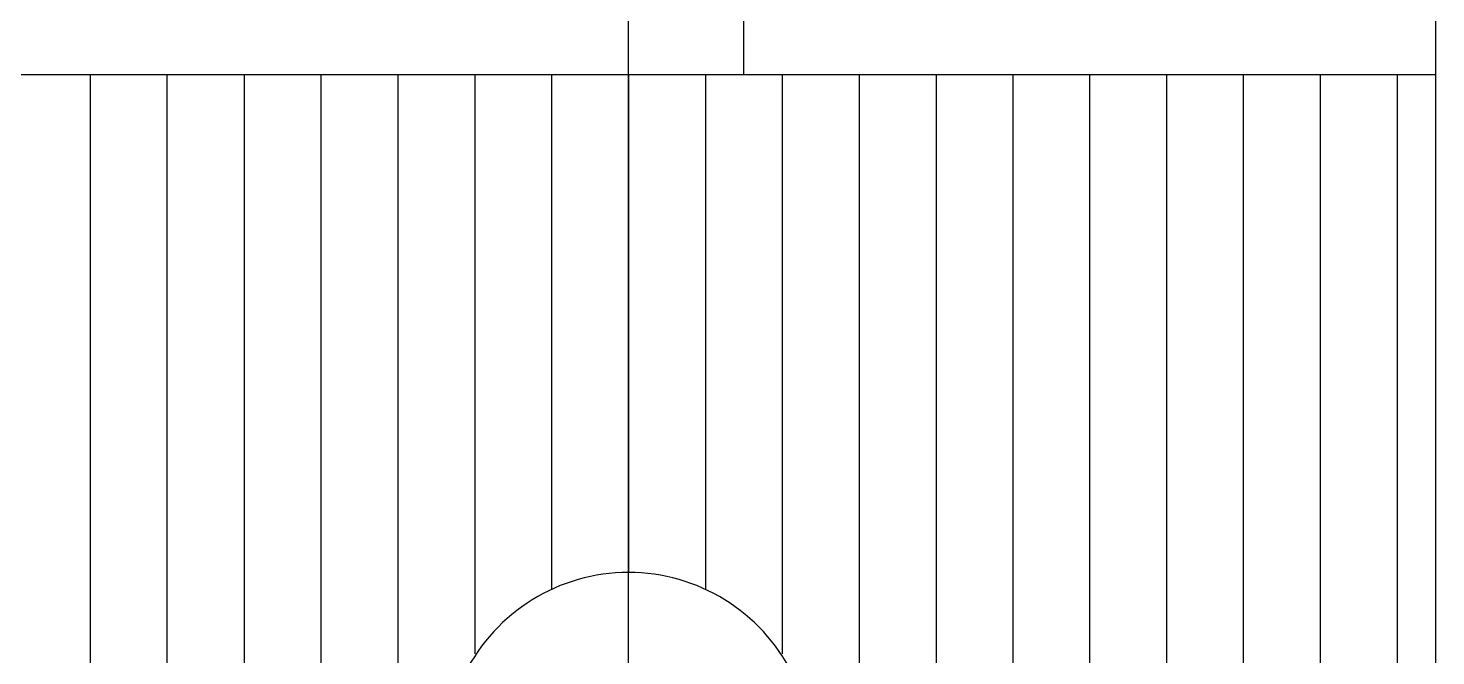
# Model space of a CAD drawing. Extents: x -260 to 40, y -107 to 195.
# Drawn here: x -184.02 to -165.71, y 165.81 to 173.97 of the extents above; entities that cross this region are included whole.
import ezdxf

# ---------------------------------------------------------------- set-up
doc = ezdxf.new("R2010")
doc.units = 0
doc.linetypes.add('CENTER', pattern=[50.8, 31.75, -6.35, 6.35, -6.35])
doc.layers.get('0').update_dxf_attribs({"linetype": 'CONTINUOUS'})
doc.layers.add('CENTER', color=1, linetype='CENTER')

msp = doc.modelspace()

# ---------------------------------------------------------------- linework, layer by layer
at = {"color": 7, "linetype": 'CONTINUOUS'}
for p, q in [((-165.712, 126.99), (-165.712, 182.989)), ((-174.712, 173.364), (-174.712, 177.489)), ((-186.712, 173.364), (-165.712, 173.364)), ((-183.212, 155.835), (-183.212, 173.364)), ((-182.212, 157.835), (-182.212, 173.364)), ((-181.212, 173.364), (-181.212, 159.835)), ((-180.212, 173.364), (-180.212, 161.835)), ((-179.212, 173.364), (-179.212, 163.835)), ((-178.212, 173.364), (-178.212, 165.835)), ((-177.212, 173.364), (-177.212, 166.672)), ((-176.212, 173.364), (-176.212, 166.893)), ((-175.212, 173.364), (-175.212, 166.672)), ((-174.212, 173.364), (-174.212, 165.835)), ((-173.212, 173.364), (-173.212, 163.835)), ((-172.212, 173.364), (-172.212, 161.835)), ((-171.212, 173.364), (-171.212, 159.835)), ((-170.212, 157.835), (-170.212, 173.364)), ((-169.212, 155.835), (-169.212, 173.364)), ((-168.212, 153.835), (-168.212, 173.364)), ((-167.212, 151.835), (-167.212, 173.364)), ((-166.212, 149.835), (-166.212, 173.364))]:
    msp.add_line(p, q, dxfattribs=at)
msp.add_arc((-176.212, 164.512), 2.381, 26.565, 153.435, dxfattribs=at)
at = {"layer": 'CENTER', "color": 1, "linetype": 'CENTER'}
msp.add_line((-176.212, 97.449), (-176.212, 190.489), dxfattribs=at)

doc.saveas('drawing.dxf')
